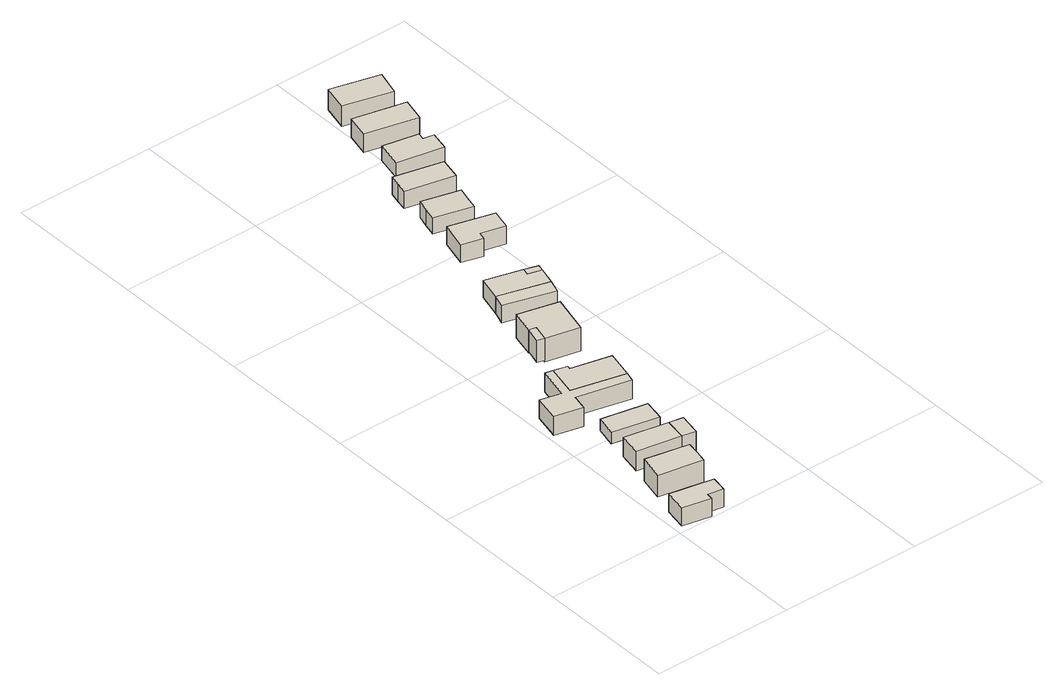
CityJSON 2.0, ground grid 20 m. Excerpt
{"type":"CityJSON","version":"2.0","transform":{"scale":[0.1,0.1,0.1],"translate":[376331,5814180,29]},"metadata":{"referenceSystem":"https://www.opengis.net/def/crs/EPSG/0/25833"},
"CityObjects":{
"building1":{"type":"Building","attributes":{"Gemeindeschluessel":"11000005","BezugspunktDach":"2200","function":"31001_1312","measuredHeight":2.69,"storeysAboveGround":1},"address":[{"country":"Germany","locality":"Berlin","thoroughfareNumber":"38 (16)","thoroughfareName":"Breitehornweg"}],"geometry":[{"type":"Solid","lod":"1","boundaries":[[[[0,1,2,3,4,5]],[[6,7,8,9,10,11]],[[6,11,5,4]],[[7,6,4,3]],[[8,7,3,2]],[[9,8,2,1]],[[10,9,1,0]],[[11,10,0,5]]]]}]},
"building2":{"type":"Building","attributes":{"Gemeindeschluessel":"11000005","BezugspunktDach":"2200","function":"31001_1312","measuredHeight":3.53,"storeysAboveGround":1},"address":[{"country":"Germany","locality":"Berlin","thoroughfareNumber":"38 (15)","thoroughfareName":"Breitehornweg"}],"geometry":[{"type":"Solid","lod":"1","boundaries":[[[[12,13,14,15,16]],[[17,18,19,20,21]],[[17,21,16,15]],[[18,17,15,14]],[[19,18,14,13]],[[20,19,13,12]],[[21,20,12,16]]]]}]},
"building3":{"type":"Building","attributes":{"Gemeindeschluessel":"11000005","BezugspunktDach":"2200","function":"31001_1312","measuredHeight":2.86,"storeysAboveGround":1},"address":[{"country":"Germany","locality":"Berlin","thoroughfareNumber":"38 (14)","thoroughfareName":"Breitehornweg"}],"geometry":[{"type":"Solid","lod":"1","boundaries":[[[[22,23,24,25]],[[26,27,28,29]],[[26,29,25,24]],[[27,26,24,23]],[[28,27,23,22]],[[29,28,22,25]]]]}]},
"building4":{"type":"Building","attributes":{"Gemeindeschluessel":"11000005","BezugspunktDach":"2200","function":"31001_1312","measuredHeight":1.76,"storeysAboveGround":1},"address":[{"country":"Germany","locality":"Berlin","thoroughfareNumber":"38 (13)","thoroughfareName":"Breitehornweg"}],"geometry":[{"type":"Solid","lod":"1","boundaries":[[[[30,31,32,33]],[[34,35,36,37]],[[34,37,33,32]],[[35,34,32,31]],[[36,35,31,30]],[[37,36,30,33]]]]}]},
"building5":{"type":"Building","attributes":{"Gemeindeschluessel":"11000005","BezugspunktDach":"2200","function":"51009_1610","measuredHeight":2.94,"storeysAboveGround":0},"address":[{"country":"Germany","locality":"Berlin"}],"geometry":[{"type":"Solid","lod":"1","boundaries":[[[[38,39,23,22]],[[40,41,42,43]],[[40,43,22,23]],[[41,40,23,39]],[[42,41,39,38]],[[43,42,38,22]]]]}]},
"building6":{"type":"Building","attributes":{"Gemeindeschluessel":"11000005","BezugspunktDach":"2200","function":"51009_1610","measuredHeight":2.81,"storeysAboveGround":0},"address":[{"country":"Germany","locality":"Berlin"}],"geometry":[{"type":"Solid","lod":"1","boundaries":[[[[44,45,46,47,48,49,50,51,52,53]],[[54,55,56,57,58,59,60,61,62,63]],[[54,63,53,52]],[[55,54,52,51]],[[56,55,51,50]],[[57,56,50,49]],[[58,57,49,48]],[[59,58,48,47]],[[60,59,47,46]],[[61,60,46,45]],[[62,61,45,44]],[[63,62,44,53]]]]}]},
"building7":{"type":"Building","attributes":{"Gemeindeschluessel":"11000005","BezugspunktDach":"2200","function":"31001_1312","measuredHeight":2.77,"storeysAboveGround":1},"address":[{"country":"Germany","locality":"Berlin","thoroughfareNumber":"38 (12)","thoroughfareName":"Breitehornweg"}],"geometry":[{"type":"Solid","lod":"1","boundaries":[[[[47,64,65,66,49,48]],[[67,68,69,70,71,72]],[[67,72,48,49]],[[68,67,49,66]],[[69,68,66,65]],[[70,69,65,64]],[[71,70,64,47]],[[72,71,47,48]]]]}]},
"building8":{"type":"Building","attributes":{"Gemeindeschluessel":"11000005","BezugspunktDach":"2200","function":"51009_1610","measuredHeight":3.25,"storeysAboveGround":0},"address":[{"country":"Germany","locality":"Berlin"}],"geometry":[{"type":"Solid","lod":"1","boundaries":[[[[73,74,75,76]],[[77,78,79,80]],[[77,80,76,75]],[[78,77,75,74]],[[79,78,74,73]],[[80,79,73,76]]]]}]},
"building9":{"type":"Building","attributes":{"Gemeindeschluessel":"11000005","BezugspunktDach":"2200","function":"31001_1312","measuredHeight":3.51,"storeysAboveGround":1},"address":[{"country":"Germany","locality":"Berlin","thoroughfareNumber":"38 (11)","thoroughfareName":"Breitehornweg"}],"geometry":[{"type":"Solid","lod":"1","boundaries":[[[[74,73,81,82,83,75]],[[84,85,86,87,88,89]],[[84,89,75,83]],[[85,84,83,82]],[[86,85,82,81]],[[87,86,81,73]],[[88,87,73,74]],[[89,88,74,75]]]]}]},
"building10":{"type":"Building","attributes":{"Gemeindeschluessel":"11000005","BezugspunktDach":"2200","function":"51009_1610","measuredHeight":2.61,"storeysAboveGround":0},"address":[{"country":"Germany","locality":"Berlin"}],"geometry":[{"type":"Solid","lod":"1","boundaries":[[[[90,91,92,93]],[[94,95,96,97]],[[94,97,93,92]],[[95,94,92,91]],[[96,95,91,90]],[[97,96,90,93]]]]}]},
"building11":{"type":"Building","attributes":{"Gemeindeschluessel":"11000005","BezugspunktDach":"2200","function":"31001_1312","measuredHeight":2.65,"storeysAboveGround":1},"address":[{"country":"Germany","locality":"Berlin","thoroughfareNumber":"38 (10)","thoroughfareName":"Breitehornweg"}],"geometry":[{"type":"Solid","lod":"1","boundaries":[[[[91,98,99,100,101,92]],[[102,103,104,105,95,94]],[[102,94,92,101]],[[103,102,101,100]],[[104,103,100,99]],[[105,104,99,98]],[[95,105,98,91]],[[94,95,91,92]]]]}]},
"building12":{"type":"Building","attributes":{"Gemeindeschluessel":"11000005","BezugspunktDach":"2200","function":"51009_1610","measuredHeight":2.67,"storeysAboveGround":0},"address":[{"country":"Germany","locality":"Berlin"}],"geometry":[{"type":"Solid","lod":"1","boundaries":[[[[98,106,100,99]],[[103,107,105,104]],[[103,104,99,100]],[[107,103,100,106]],[[105,107,106,98]],[[104,105,98,99]]]]}]},
"building13":{"type":"Building","attributes":{"Gemeindeschluessel":"11000005","BezugspunktDach":"2200","function":"31001_1312","measuredHeight":3.13,"storeysAboveGround":1},"address":[{"country":"Germany","locality":"Berlin","thoroughfareNumber":"38 (9)","thoroughfareName":"Breitehornweg"}],"geometry":[{"type":"Solid","lod":"1","boundaries":[[[[108,109,110,111,112,113]],[[114,115,116,117,118,119]],[[114,119,113,112]],[[115,114,112,111]],[[116,115,111,110]],[[117,116,110,109]],[[118,117,109,108]],[[119,118,108,113]]]]}]},
"building14":{"type":"Building","attributes":{"Gemeindeschluessel":"11000005","BezugspunktDach":"2200","function":"31001_1312","measuredHeight":2.6,"storeysAboveGround":1},"address":[{"country":"Germany","locality":"Berlin","thoroughfareNumber":"38 (8)","thoroughfareName":"Breitehornweg"}],"geometry":[{"type":"Solid","lod":"1","boundaries":[[[[120,121,122,123,124,125]],[[126,127,128,129,130,131]],[[126,131,125,124]],[[127,126,124,123]],[[128,127,123,122]],[[129,128,122,121]],[[130,129,121,120]],[[131,130,120,125]]]]}]},
"building15":{"type":"Building","attributes":{"Gemeindeschluessel":"11000005","BezugspunktDach":"2200","function":"31001_1312","measuredHeight":2.96,"storeysAboveGround":1},"address":[{"country":"Germany","locality":"Berlin","thoroughfareNumber":"38 (7)","thoroughfareName":"Breitehornweg"}],"geometry":[{"type":"Solid","lod":"1","boundaries":[[[[132,133,134,135,136]],[[137,138,139,140,141]],[[137,141,136,135]],[[138,137,135,134]],[[139,138,134,133]],[[140,139,133,132]],[[141,140,132,136]]]]}]},
"building16":{"type":"Building","attributes":{"Gemeindeschluessel":"11000005","BezugspunktDach":"2200","function":"31001_1312","measuredHeight":2.2,"storeysAboveGround":1},"address":[{"country":"Germany","locality":"Berlin","thoroughfareNumber":"38 (6)","thoroughfareName":"Breitehornweg"}],"geometry":[{"type":"Solid","lod":"1","boundaries":[[[[142,143,144,145,146,147]],[[148,149,150,151,152,153]],[[148,153,147,146]],[[149,148,146,145]],[[150,149,145,144]],[[151,150,144,143]],[[152,151,143,142]],[[153,152,142,147]]]]}]},
"building17":{"type":"Building","attributes":{"Gemeindeschluessel":"11000005","BezugspunktDach":"2200","function":"31001_1312","measuredHeight":3.01,"storeysAboveGround":1},"address":[{"country":"Germany","locality":"Berlin","thoroughfareNumber":"38 (5)","thoroughfareName":"Breitehornweg"}],"geometry":[{"type":"Solid","lod":"1","boundaries":[[[[154,155,156,157]],[[158,159,160,161]],[[158,161,157,156]],[[159,158,156,155]],[[160,159,155,154]],[[161,160,154,157]]]]}]},
"building18":{"type":"Building","attributes":{"Gemeindeschluessel":"11000005","BezugspunktDach":"2200","function":"31001_1312","measuredHeight":3.2,"storeysAboveGround":1},"address":[{"country":"Germany","locality":"Berlin","thoroughfareNumber":"38 (4)","thoroughfareName":"Breitehornweg"}],"geometry":[{"type":"Solid","lod":"1","boundaries":[[[[162,163,164,165]],[[166,167,168,169]],[[166,169,165,164]],[[167,166,164,163]],[[168,167,163,162]],[[169,168,162,165]]]]}]}
},
"vertices":[
[51,2,34],[52,11,34],[74,7,34],[78,30,34],[17,42,34],[11,10,34],[17,42,7],[78,30,7],[74,7,7],[52,11,7],[51,2,7],[11,10,7],
[85,58,43],[89,75,43],[92,93,43],[31,105,43],[23,70,43],[31,105,10],[92,93,10],[89,75,10],[85,58,10],[23,70,10],
[99,116,39],[104,147,39],[43,159,39],[37,127,39],[43,159,10],[104,147,10],[99,116,10],[37,127,10],
[114,175,26],[120,205,26],[56,218,26],[49,189,26],[56,218,9],[120,205,9],[114,175,9],[49,189,9],
[118,112,39],[124,143,39],[104,147,9],[124,143,9],[118,112,9],[99,116,9],
[47,238,36],[52,260,36],[127,243,36],[131,257,36],[56,275,36],[66,319,36],[55,321,36],[45,277,36],[16,284,36],[8,247,36],[16,284,8],[45,277,8],[55,321,8],[66,319,8],[56,275,8],[131,257,8],[127,243,8],[52,260,8],[47,238,8],[8,247,8],
[140,296,36],[84,309,36],[85,314,36],[66,319,9],[85,314,9],[84,309,9],[140,296,9],[131,257,9],[56,275,9],
[92,365,45],[98,389,45],[88,391,45],[82,368,45],[88,391,12],[98,389,12],[92,365,12],[82,368,12],
[139,354,45],[153,410,45],[96,424,45],[96,424,10],[153,410,10],[139,354,10],[92,365,10],[98,389,10],[88,391,10],
[172,438,36],[178,457,36],[108,477,36],[102,458,36],[108,477,10],[178,457,10],[172,438,10],[102,458,10],
[185,482,36],[166,487,36],[168,497,36],[117,511,36],[117,511,10],[168,497,10],[166,487,10],[185,482,10],
[187,491,36],[187,491,10],
[170,574,37],[173,585,37],[207,576,37],[214,604,37],[151,621,37],[141,582,37],[151,621,10],[214,604,10],[207,576,10],[173,585,10],[170,574,10],[141,582,10],
[204,633,35],[208,650,35],[213,668,35],[160,682,35],[155,664,35],[151,647,35],[155,664,11],[160,682,11],[213,668,11],[208,650,11],[204,633,11],[151,647,11],
[224,691,38],[231,722,38],[163,738,38],[159,722,38],[156,707,38],[159,722,12],[163,738,12],[231,722,12],[224,691,12],[156,707,12],
[255,750,32],[261,777,32],[246,780,32],[248,790,32],[198,800,32],[190,763,32],[198,800,10],[248,790,10],[246,780,10],[261,777,10],[255,750,10],[190,763,10],
[264,808,39],[272,841,39],[199,858,39],[191,825,39],[199,858,11],[272,841,11],[264,808,11],[191,825,11],
[271,864,42],[281,900,42],[213,918,42],[204,882,42],[213,918,11],[281,900,11],[271,864,11],[204,882,11]
]}
